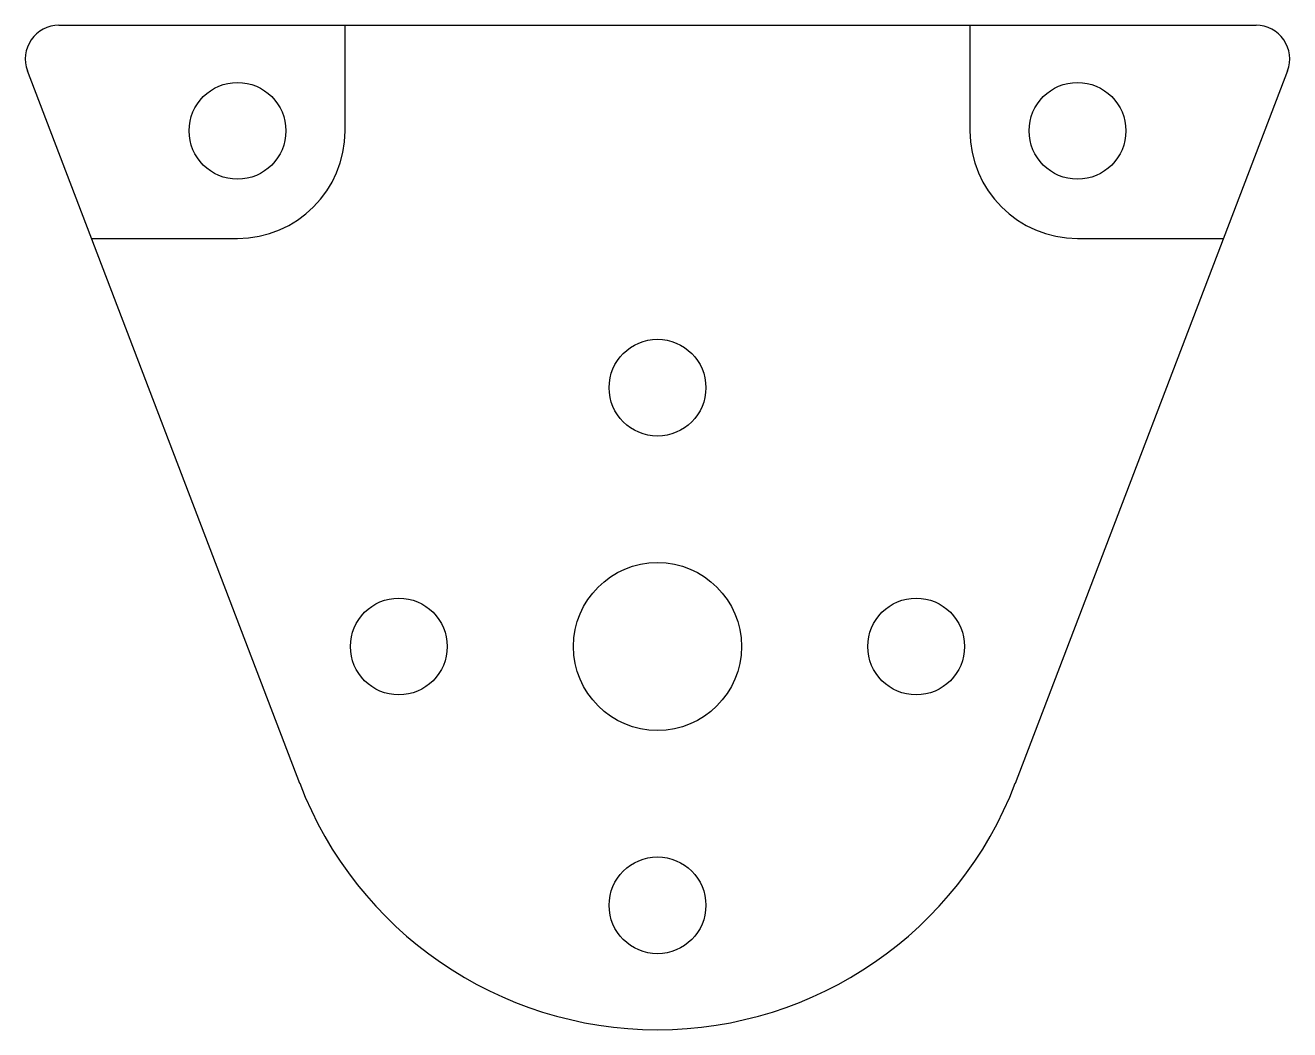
# Paper-space layout '_Back' of a CAD drawing. Header units: inches. Extents: x -0.94 to 0.94, y -0.75 to 0.75.
import ezdxf

# ---------------------------------------------------------------- set-up
doc = ezdxf.new("R2010")
doc.units = ezdxf.units.IN
doc.header["$MEASUREMENT"] = 0

psp = doc.layouts.new('_Back')

# ---------------------------------------------------------------- linework, layer by layer
at = {"color": 7, "linetype": 'Continuous', "lineweight": 25}
for p, q in [((-0.8909, 0.7475), (0.8909, 0.7475)), ((-0.465, 0.5905), (-0.465, 0.7475)), ((0.465, 0.7475), (0.465, 0.5905)), ((-0.5324, -0.3802), (-0.9376, 0.6796)), ((0.9376, 0.6796), (0.5324, -0.3802)), ((-0.8423, 0.4305), (-0.625, 0.4305)), ((0.625, 0.4305), (0.8423, 0.4305))]:
    psp.add_line(p, q, dxfattribs=at)
for centre, radius in [((-0.625, 0.5905), 0.072), ((0.625, 0.5905), 0.072), ((0, 0.2084), 0.072), ((0, -0.1766), 0.125), ((-0.385, -0.1766), 0.072), ((0.385, -0.1766), 0.072), ((0, -0.5616), 0.072)]:
    psp.add_circle(centre, radius, dxfattribs=at)
for centre, radius, start, end in [((-0.8909, 0.6975), 0.05, 90, 200.9206), ((0.8909, 0.6975), 0.05, 339.0794, 90), ((-0.625, 0.5905), 0.16, 270, 0), ((0.625, 0.5905), 0.16, 180, 270), ((0, -0.1766), 0.57, 200.9206, 339.0794)]:
    psp.add_arc(centre, radius, start, end, dxfattribs=at)

doc.saveas('drawing.dxf')
